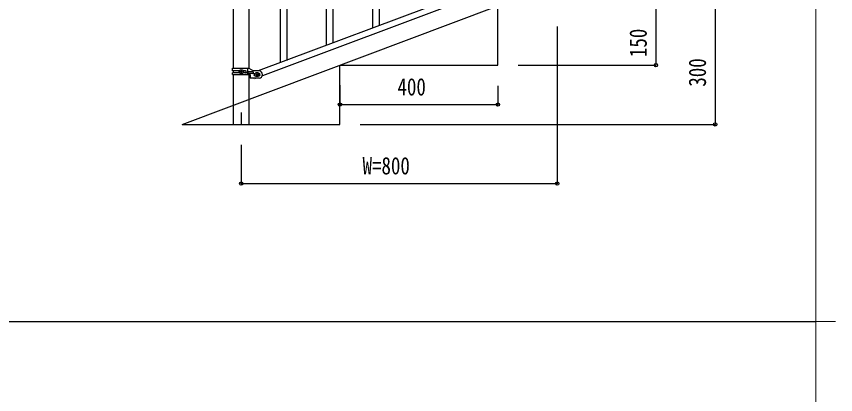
# Model space of a CAD drawing. Units: millimetres, scale not verified. Extents: x -4015 to 4015, y -2862 to 2860.
# Drawn here: x 1810 to 3885, y -25 to 934 of the extents above; entities that cross this region are included whole.
import ezdxf
from ezdxf.enums import TextEntityAlignment as Align

# ---------------------------------------------------------------- set-up
doc = ezdxf.new("R2010")
doc.units = ezdxf.units.MM
doc.header["$LTSCALE"] = 10
for name, color, linetype in [('0-2_YKK_12', 2, 'Continuous'), ('0-3_YKK_A1', 4, 'Continuous'), ('0-4_YKK_D', 6, 'Continuous')]:
    doc.layers.add(name, color=color, linetype=linetype)
doc.layers.add('0-5_YKK_ZWAK', color=92, linetype='Continuous', lineweight=18)
doc.styles.add('ＭＳ ゴシック', font='')
doc.styles.get('ＭＳ ゴシック').set_extended_font_data('MS Gothic')

msp = doc.modelspace()

# ---------------------------------------------------------------- linework, layer by layer
at = {"layer": '0-2_YKK_12'}
msp.add_line((2379.69, 689.76), (2379.69, 660.1), dxfattribs=at)
at = {"layer": '0-3_YKK_A1'}
for p, q in [((2359.44, 1590.1), (2359.44, 802.39)), ((2399.94, 801.6), (2399.94, 1590.1)), ((2595.69, 859.77), (2595.69, 1219.44)), ((2612.69, 866.14), (2612.69, 1219.44)), ((2729.69, 910.03), (2729.69, 1160.3)), ((2712.69, 903.84), (2712.69, 1135)), ((3126.18, 1059.39), (2422.33, 795.39)), ((2495.69, 822.26), (2495.69, 1072.35)), ((3137.05, 1047.45), (2433.19, 783.44)), ((2478.69, 815.88), (2478.69, 1047.04)), ((2229.69, 660.1), (3029.69, 960.1)), ((2629.69, 660.1), (2629.69, 810.1)), ((2357.69, 802.39), (2398.56, 802.39)), ((2357.69, 795.89), (2357.69, 802.39)), ((2375.02, 795.89), (2357.69, 795.89)), ((2357.69, 786.39), (2357.69, 790.89)), ((2375.01, 790.89), (2357.69, 790.89)), ((2359.44, 795.89), (2359.44, 790.89)), ((2378.25, 792.91), (2377.29, 792.91)), ((2381.13, 793.87), (2382.09, 793.87)), ((2390.28, 795.89), (2384.36, 795.89)), ((2390.28, 790.89), (2384.36, 790.89)), ((2408.89, 792.89), (2395.81, 792.89)), ((2408.89, 788.89), (2395.81, 788.89)), ((2396.66, 792.89), (2396.66, 802.39)), ((2396.66, 786.39), (2396.66, 788.89)), ((2397.21, 788.89), (2397.21, 792.89)), ((2398.56, 802.39), (2410.69, 795.39)), ((2424.69, 795.39), (2410.69, 795.39)), ((2414.69, 789.39), (2415.32, 789.39)), ((2424.06, 789.39), (2424.69, 789.39)), ((2357.69, 786.39), (2402.19, 786.39)), ((2359.44, 786.39), (2359.44, 660.1)), ((2399.94, 660.1), (2399.94, 786.39)), ((2402.19, 786.39), (2402.19, 777.39)), ((2424.69, 777.39), (2402.19, 777.39)), ((2412.96, 775.85), (2412.38, 777.39)), ((2417.05, 777.39), (2412.96, 775.85)), ((2414.69, 783.39), (2415.32, 783.39)), ((2418.25, 786.87), (2417.29, 786.87)), ((2421.13, 785.91), (2422.09, 785.91)), ((2424.06, 783.39), (2424.69, 783.39)), ((2229.69, 660.1), (2629.69, 660.1)), ((-3965.28, 160.1), (3834.72, 160.1))]:
    msp.add_line(p, q, dxfattribs=at)
for points in [[(2629.69, 810.1), (3029.69, 810.1), (3029.69, 960.1), (3429.69, 960.1)], [(2377.29, 792.91), (2377.29, 793.87), (2378.25, 793.87)], [(2379.21, 794.83), (2379.21, 795.79), (2380.17, 795.79), (2380.17, 794.83)], [(2380.17, 791.95), (2380.17, 790.99), (2379.21, 790.99), (2379.21, 791.95)], [(2382.09, 793.87), (2382.09, 792.91), (2381.13, 792.91)], [(2420.17, 787.83), (2420.17, 788.79), (2419.21, 788.79), (2419.21, 787.83)], [(2417.29, 786.87), (2417.29, 785.91), (2418.25, 785.91)], [(2419.21, 784.95), (2419.21, 783.99), (2420.17, 783.99), (2420.17, 784.95)], [(2422.09, 785.91), (2422.09, 786.87), (2421.13, 786.87)]]:
    msp.add_lwpolyline(points, dxfattribs=at)
for centre in [(2379.69, 793.39), (2419.69, 786.39)]:
    msp.add_circle(centre, 5.3, dxfattribs=at)
for centre, radius, start, end in [((2378.25, 794.83), 0.96, 270, 0), ((2378.25, 791.95), 0.96, 0, 90), ((2381.13, 794.83), 0.96, 180, 270), ((2381.13, 791.95), 0.96, 90, 180), ((2389.53, 793.39), 2.5, 270, 90), ((2390.28, 793.39), 2.5, 270, 90), ((2395.81, 790.89), 2, 90, 270), ((2408.89, 790.89), 2, 270, 90), ((2414.69, 786.39), 3, 90, 270), ((2424.69, 786.39), 9, 270, 90), ((2424.69, 786.39), 3, 270, 90), ((2418.25, 787.83), 0.96, 270, 0), ((2418.25, 784.95), 0.96, 0, 90), ((2421.13, 787.83), 0.96, 180, 270), ((2421.13, 784.95), 0.96, 90, 180)]:
    msp.add_arc(centre, radius, start, end, dxfattribs=at)
at = {"layer": '0-4_YKK_D'}
for p, q in [((3429.69, 960.1), (3429.69, 810.1)), ((3579.69, 960.1), (3579.69, 660.1)), ((3179.69, 908.1), (3179.69, 509.1)), ((3080.69, 810.1), (3430.69, 810.1)), ((2629.69, 759.1), (2629.69, 709.1)), ((3029.69, 757.6), (3029.69, 709.1)), ((2629.69, 710.1), (3029.69, 710.1)), ((2680.69, 660.1), (3580.69, 660.1)), ((2379.69, 608.1), (2379.69, 509.1)), ((2379.69, 510.1), (3179.69, 510.1))]:
    msp.add_line(p, q, dxfattribs=at)
for centre in [(3429.69, 810.1), (2629.69, 710.1), (3029.69, 710.1), (3579.69, 660.1), (2379.69, 510.1), (3179.69, 510.1)]:
    msp.add_circle(centre, 4.25, dxfattribs=at)
at = {"layer": '0-5_YKK_ZWAK', "color": 7}
for p, q in [((3834.72, 2810.1), (3834.72, -2489.9)), ((3834.72, 160.1), (3884.72, 160.1))]:
    msp.add_line(p, q, dxfattribs=at)

# ---------------------------------------------------------------- texts
at = {"layer": '0-4_YKK_D', "style": 'ＭＳ ゴシック', "width": 0.8}
for s, p in [('150', (3419.69, 830.7)), ('300', (3569.69, 755.7))]:
    msp.add_text(s, height=43.99, rotation=90, dxfattribs=at).set_placement(p, align=Align.BOTTOM_LEFT)
for s, p in [('400', (2775.29, 720.1)), ('W=800', (2686.89, 520.1))]:
    msp.add_text(s, height=43.99, dxfattribs=at).set_placement(p, align=Align.BOTTOM_LEFT)

doc.saveas('drawing.dxf')
